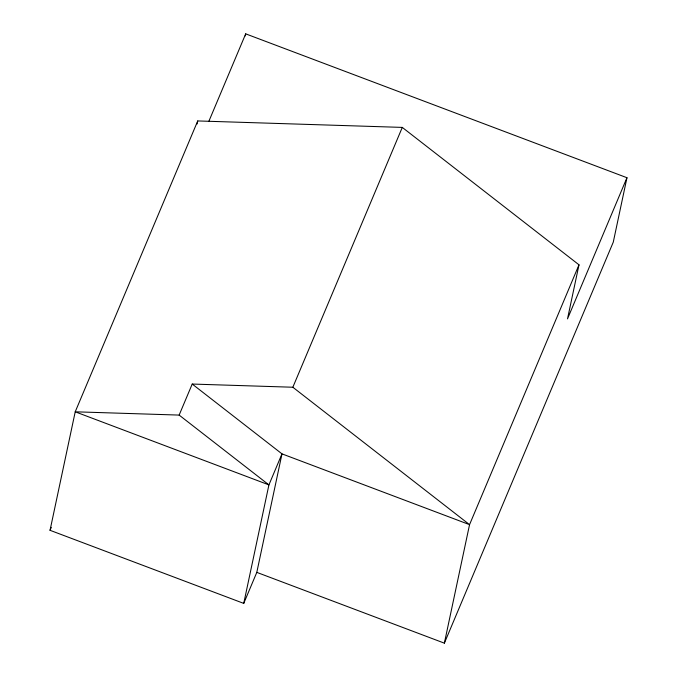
<?xml version="1.0" encoding="UTF-8"?>
<svg xmlns="http://www.w3.org/2000/svg" width="677" height="677" viewBox="0 0 677 677"><rect width="100%" height="100%" fill="white"/><g stroke="black" fill="none" stroke-linecap="round" stroke-linejoin="round"><path stroke-width="1.02" d="M243.737 603.393L268.921 484.893L75.223 411.802L179.143 415.086L192.217 384.054L281.987 453.869L256.803 572.37L243.737 603.393L50.039 530.303L75.223 411.802L197.735 120.938L402.282 127.403L578.996 264.817L567.504 318.884L626.961 177.721L245.7 33.85L208.795 121.471M197.092 124.001L197.735 120.938M245.269 35.898L245.7 33.85M256.803 572.37L444.366 643.15L469.55 524.65L578.996 264.817M626.961 177.721L613.269 242.154L444.366 643.15M50.039 530.303L51.266 527.383M192.217 384.054L292.845 387.236L402.282 127.403M292.845 387.236L469.55 524.65L281.987 453.869L268.921 484.893L179.143 415.086"/></g></svg>
